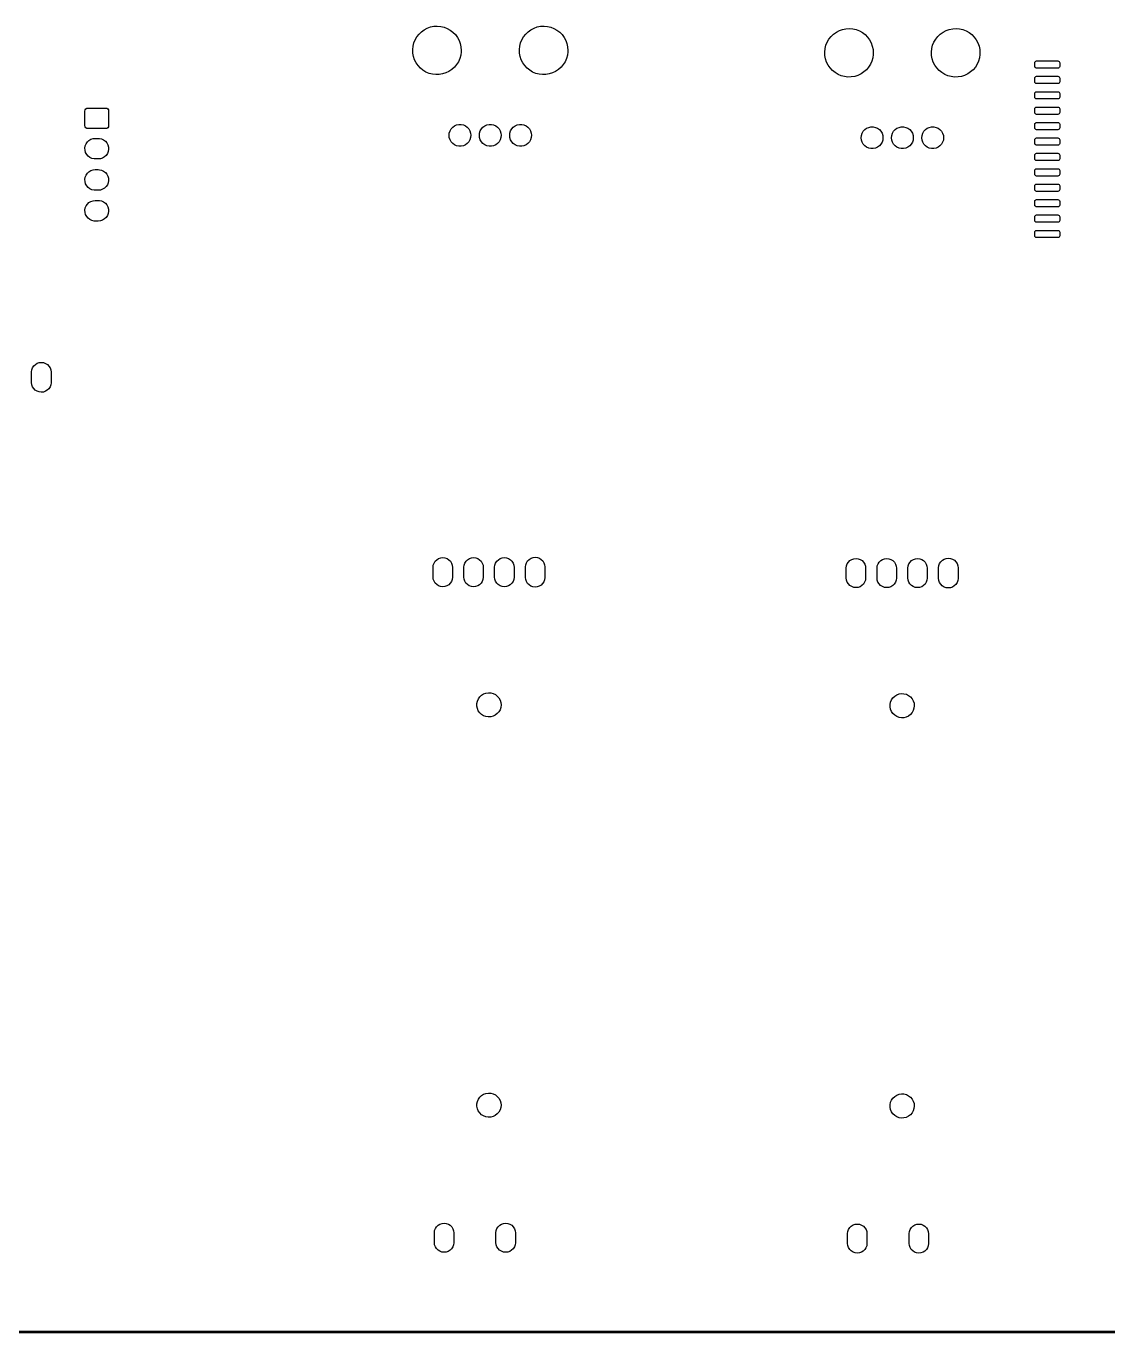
# Model space of a CAD drawing. Extents: x 119 to 479, y -311 to -51.
# Drawn here: x 210.7 to 299.9, y -311.1 to -203.3 of the extents above; entities that cross this region are included whole.
import ezdxf

# ---------------------------------------------------------------- set-up
doc = ezdxf.new("R2010")
doc.units = 0
doc.layers.add('BLACK', color=7, linetype='CONTINUOUS')

msp = doc.modelspace()

# ---------------------------------------------------------------- linework, layer by layer
at = {"layer": 'BLACK', "linetype": 'CONTINUOUS'}
for p, q in [((243.565, -203.645), (243.816, -203.514)), ((243.816, -203.514), (244.082, -203.421)), ((244.082, -203.421), (244.359, -203.366)), ((244.359, -203.366), (244.641, -203.35)), ((244.641, -203.35), (244.923, -203.375)), ((244.923, -203.375), (245.198, -203.438)), ((245.198, -203.438), (245.462, -203.54)), ((245.462, -203.54), (245.708, -203.678)), ((252.365, -203.645), (252.616, -203.514)), ((252.616, -203.514), (252.882, -203.421)), ((252.882, -203.421), (253.159, -203.366)), ((253.159, -203.366), (253.441, -203.35)), ((253.441, -203.35), (253.723, -203.375)), ((253.723, -203.375), (253.998, -203.438)), ((253.998, -203.438), (254.262, -203.54)), ((254.262, -203.54), (254.508, -203.678)), ((278.072, -203.621), (278.349, -203.566)), ((278.349, -203.566), (278.631, -203.55)), ((278.631, -203.55), (278.913, -203.575)), ((278.913, -203.575), (279.188, -203.638)), ((286.872, -203.621), (287.149, -203.566)), ((287.149, -203.566), (287.431, -203.55)), ((287.431, -203.55), (287.713, -203.575)), ((287.713, -203.575), (287.988, -203.638)), ((242.708, -204.732), (242.814, -204.47)), ((242.814, -204.47), (242.956, -204.226)), ((242.956, -204.226), (243.131, -204.004)), ((243.131, -204.004), (243.335, -203.809)), ((243.335, -203.809), (243.565, -203.645)), ((245.708, -203.678), (245.933, -203.85)), ((245.933, -203.85), (246.131, -204.051)), ((246.131, -204.051), (246.299, -204.278)), ((246.299, -204.278), (246.433, -204.527)), ((246.433, -204.527), (246.531, -204.792)), ((251.508, -204.732), (251.614, -204.47)), ((251.614, -204.47), (251.756, -204.226)), ((251.756, -204.226), (251.931, -204.004)), ((251.931, -204.004), (252.135, -203.809)), ((252.135, -203.809), (252.365, -203.645)), ((254.508, -203.678), (254.733, -203.85)), ((254.733, -203.85), (254.931, -204.051)), ((254.931, -204.051), (255.099, -204.278)), ((255.099, -204.278), (255.233, -204.527)), ((255.233, -204.527), (255.331, -204.792)), ((276.698, -204.932), (276.804, -204.67)), ((276.804, -204.67), (276.946, -204.426)), ((276.946, -204.426), (277.121, -204.204)), ((277.121, -204.204), (277.325, -204.009)), ((277.325, -204.009), (277.555, -203.845)), ((277.555, -203.845), (277.806, -203.714)), ((277.806, -203.714), (278.072, -203.621)), ((279.188, -203.638), (279.452, -203.74)), ((279.452, -203.74), (279.698, -203.878)), ((279.698, -203.878), (279.923, -204.05)), ((279.923, -204.05), (280.121, -204.251)), ((280.121, -204.251), (280.289, -204.478)), ((280.289, -204.478), (280.423, -204.727)), ((285.498, -204.932), (285.604, -204.67)), ((285.604, -204.67), (285.746, -204.426)), ((285.746, -204.426), (285.921, -204.204)), ((285.921, -204.204), (286.125, -204.009)), ((286.125, -204.009), (286.355, -203.845)), ((286.355, -203.845), (286.606, -203.714)), ((286.606, -203.714), (286.872, -203.621)), ((287.988, -203.638), (288.252, -203.74)), ((288.252, -203.74), (288.498, -203.878)), ((288.498, -203.878), (288.723, -204.05)), ((288.723, -204.05), (288.921, -204.251)), ((288.921, -204.251), (289.089, -204.478)), ((289.089, -204.478), (289.223, -204.727)), ((242.611, -205.287), (242.64, -205.006)), ((242.622, -205.569), (242.611, -205.287)), ((242.673, -205.847), (242.622, -205.569)), ((242.64, -205.006), (242.708, -204.732)), ((246.531, -204.792), (246.59, -205.068)), ((246.606, -205.476), (246.568, -205.756)), ((246.59, -205.068), (246.61, -205.35)), ((246.61, -205.35), (246.606, -205.476)), ((251.411, -205.287), (251.44, -205.006)), ((251.422, -205.569), (251.411, -205.287)), ((251.473, -205.847), (251.422, -205.569)), ((251.44, -205.006), (251.508, -204.732)), ((255.331, -204.792), (255.39, -205.068)), ((255.406, -205.476), (255.368, -205.756)), ((255.39, -205.068), (255.41, -205.35)), ((255.41, -205.35), (255.406, -205.476)), ((276.601, -205.487), (276.63, -205.206)), ((276.612, -205.769), (276.601, -205.487)), ((276.63, -205.206), (276.698, -204.932)), ((280.423, -204.727), (280.521, -204.992)), ((280.521, -204.992), (280.58, -205.268)), ((280.596, -205.676), (280.558, -205.956)), ((280.58, -205.268), (280.6, -205.55)), ((280.6, -205.55), (280.596, -205.676)), ((285.401, -205.487), (285.43, -205.206)), ((285.412, -205.769), (285.401, -205.487)), ((285.43, -205.206), (285.498, -204.932)), ((289.223, -204.727), (289.321, -204.992)), ((289.321, -204.992), (289.38, -205.268)), ((289.396, -205.676), (289.358, -205.956)), ((289.38, -205.268), (289.4, -205.55)), ((289.4, -205.55), (289.396, -205.676)), ((242.762, -206.115), (242.673, -205.847)), ((242.889, -206.368), (242.762, -206.115)), ((243.049, -206.6), (242.889, -206.368)), ((243.241, -206.808), (243.049, -206.6)), ((243.46, -206.986), (243.241, -206.808)), ((246.046, -206.742), (245.836, -206.93)), ((246.228, -206.526), (246.046, -206.742)), ((246.378, -206.286), (246.228, -206.526)), ((246.492, -206.027), (246.378, -206.286)), ((246.568, -205.756), (246.492, -206.027)), ((251.562, -206.115), (251.473, -205.847)), ((251.689, -206.368), (251.562, -206.115)), ((251.849, -206.6), (251.689, -206.368)), ((252.041, -206.808), (251.849, -206.6)), ((252.26, -206.986), (252.041, -206.808)), ((254.846, -206.742), (254.636, -206.93)), ((255.028, -206.526), (254.846, -206.742)), ((255.178, -206.286), (255.028, -206.526)), ((255.292, -206.027), (255.178, -206.286)), ((255.368, -205.756), (255.292, -206.027)), ((276.663, -206.047), (276.612, -205.769)), ((276.752, -206.315), (276.663, -206.047)), ((276.879, -206.568), (276.752, -206.315)), ((277.039, -206.8), (276.879, -206.568)), ((277.231, -207.008), (277.039, -206.8)), ((280.218, -206.726), (280.036, -206.942)), ((280.368, -206.486), (280.218, -206.726)), ((280.482, -206.227), (280.368, -206.486)), ((280.558, -205.956), (280.482, -206.227)), ((285.463, -206.047), (285.412, -205.769)), ((285.552, -206.315), (285.463, -206.047)), ((285.679, -206.568), (285.552, -206.315)), ((285.839, -206.8), (285.679, -206.568)), ((286.031, -207.008), (285.839, -206.8)), ((289.018, -206.726), (288.836, -206.942)), ((289.168, -206.486), (289.018, -206.726)), ((289.282, -206.227), (289.168, -206.486)), ((289.358, -205.956), (289.282, -206.227)), ((293.925, -206.365), (293.936, -206.308)), ((293.925, -206.665), (293.925, -206.365)), ((293.936, -206.722), (293.925, -206.665)), ((293.936, -206.308), (293.969, -206.259)), ((293.969, -206.771), (293.936, -206.722)), ((293.969, -206.259), (294.018, -206.226)), ((294.018, -206.804), (293.969, -206.771)), ((294.018, -206.226), (294.075, -206.215)), ((294.075, -206.815), (294.018, -206.804)), ((294.075, -206.215), (295.825, -206.215)), ((295.825, -206.815), (294.075, -206.815)), ((295.825, -206.215), (295.882, -206.226)), ((295.882, -206.804), (295.825, -206.815)), ((295.882, -206.226), (295.931, -206.259)), ((295.931, -206.771), (295.882, -206.804)), ((295.931, -206.259), (295.964, -206.308)), ((295.964, -206.722), (295.931, -206.771)), ((295.964, -206.308), (295.975, -206.365)), ((295.975, -206.665), (295.964, -206.722)), ((295.975, -206.365), (295.975, -206.665)), ((243.702, -207.132), (243.46, -206.986)), ((243.962, -207.242), (243.702, -207.132)), ((244.235, -207.315), (243.962, -207.242)), ((244.516, -207.348), (244.235, -207.315)), ((244.798, -207.341), (244.516, -207.348)), ((245.077, -207.295), (244.798, -207.341)), ((245.346, -207.21), (245.077, -207.295)), ((245.601, -207.087), (245.346, -207.21)), ((245.836, -206.93), (245.601, -207.087)), ((252.502, -207.132), (252.26, -206.986)), ((252.762, -207.242), (252.502, -207.132)), ((253.035, -207.315), (252.762, -207.242)), ((253.316, -207.348), (253.035, -207.315)), ((253.598, -207.341), (253.316, -207.348)), ((253.877, -207.295), (253.598, -207.341)), ((254.146, -207.21), (253.877, -207.295)), ((254.401, -207.087), (254.146, -207.21)), ((254.636, -206.93), (254.401, -207.087)), ((277.45, -207.186), (277.231, -207.008)), ((277.692, -207.332), (277.45, -207.186)), ((277.952, -207.442), (277.692, -207.332)), ((278.225, -207.515), (277.952, -207.442)), ((278.506, -207.548), (278.225, -207.515)), ((278.788, -207.541), (278.506, -207.548)), ((279.067, -207.495), (278.788, -207.541)), ((279.336, -207.41), (279.067, -207.495)), ((279.591, -207.287), (279.336, -207.41)), ((279.826, -207.13), (279.591, -207.287)), ((280.036, -206.942), (279.826, -207.13)), ((286.25, -207.186), (286.031, -207.008)), ((286.492, -207.332), (286.25, -207.186)), ((286.752, -207.442), (286.492, -207.332)), ((287.025, -207.515), (286.752, -207.442)), ((287.306, -207.548), (287.025, -207.515)), ((287.588, -207.541), (287.306, -207.548)), ((287.867, -207.495), (287.588, -207.541)), ((288.136, -207.41), (287.867, -207.495)), ((288.391, -207.287), (288.136, -207.41)), ((288.626, -207.13), (288.391, -207.287)), ((288.836, -206.942), (288.626, -207.13)), ((293.925, -207.635), (293.936, -207.578)), ((293.925, -207.935), (293.925, -207.635)), ((293.936, -207.578), (293.969, -207.529)), ((293.969, -207.529), (294.018, -207.496)), ((294.018, -207.496), (294.075, -207.485)), ((294.075, -207.485), (295.825, -207.485)), ((295.825, -207.485), (295.882, -207.496)), ((295.882, -207.496), (295.931, -207.529)), ((295.931, -207.529), (295.964, -207.578)), ((295.964, -207.578), (295.975, -207.635)), ((295.975, -207.635), (295.975, -207.935)), ((293.936, -207.992), (293.925, -207.935)), ((293.925, -208.905), (293.936, -208.848)), ((293.925, -209.205), (293.925, -208.905)), ((293.969, -208.041), (293.936, -207.992)), ((293.936, -208.848), (293.969, -208.799)), ((294.018, -208.074), (293.969, -208.041)), ((293.969, -208.799), (294.018, -208.766)), ((294.075, -208.085), (294.018, -208.074)), ((294.018, -208.766), (294.075, -208.755)), ((295.825, -208.085), (294.075, -208.085)), ((294.075, -208.755), (295.825, -208.755)), ((295.882, -208.074), (295.825, -208.085)), ((295.825, -208.755), (295.882, -208.766)), ((295.931, -208.041), (295.882, -208.074)), ((295.882, -208.766), (295.931, -208.799)), ((295.964, -207.992), (295.931, -208.041)), ((295.931, -208.799), (295.964, -208.848)), ((295.975, -207.935), (295.964, -207.992)), ((295.964, -208.848), (295.975, -208.905)), ((295.975, -208.905), (295.975, -209.205)), ((293.936, -209.262), (293.925, -209.205)), ((293.969, -209.311), (293.936, -209.262)), ((294.018, -209.344), (293.969, -209.311)), ((293.969, -210.069), (294.018, -210.036)), ((294.075, -209.355), (294.018, -209.344)), ((294.018, -210.036), (294.075, -210.025)), ((295.825, -209.355), (294.075, -209.355)), ((294.075, -210.025), (295.825, -210.025)), ((295.882, -209.344), (295.825, -209.355)), ((295.825, -210.025), (295.882, -210.036)), ((295.931, -209.311), (295.882, -209.344)), ((295.882, -210.036), (295.931, -210.069)), ((295.964, -209.262), (295.931, -209.311)), ((295.975, -209.205), (295.964, -209.262)), ((215.575, -210.35), (215.594, -210.254)), ((215.575, -211.55), (215.575, -210.35)), ((215.594, -210.254), (215.648, -210.173)), ((215.648, -210.173), (215.729, -210.119)), ((215.729, -210.119), (215.825, -210.1)), ((215.825, -210.1), (217.275, -210.1)), ((217.275, -210.1), (217.371, -210.119)), ((217.371, -210.119), (217.452, -210.173)), ((217.452, -210.173), (217.506, -210.254)), ((217.506, -210.254), (217.525, -210.35)), ((217.525, -210.35), (217.525, -211.55)), ((293.925, -210.175), (293.936, -210.118)), ((293.925, -210.475), (293.925, -210.175)), ((293.936, -210.532), (293.925, -210.475)), ((293.936, -210.118), (293.969, -210.069)), ((293.969, -210.581), (293.936, -210.532)), ((294.018, -210.614), (293.969, -210.581)), ((294.075, -210.625), (294.018, -210.614)), ((295.825, -210.625), (294.075, -210.625)), ((295.882, -210.614), (295.825, -210.625)), ((295.931, -210.581), (295.882, -210.614)), ((295.931, -210.069), (295.964, -210.118)), ((295.964, -210.532), (295.931, -210.581)), ((295.964, -210.118), (295.975, -210.175)), ((295.975, -210.475), (295.964, -210.532)), ((295.975, -210.175), (295.975, -210.475)), ((215.594, -211.646), (215.575, -211.55)), ((215.648, -211.727), (215.594, -211.646)), ((215.729, -211.781), (215.648, -211.727)), ((215.825, -211.8), (215.729, -211.781)), ((217.275, -211.8), (215.825, -211.8)), ((217.371, -211.781), (217.275, -211.8)), ((217.452, -211.727), (217.371, -211.781)), ((217.506, -211.646), (217.452, -211.727)), ((217.525, -211.55), (217.506, -211.646)), ((245.61, -212.35), (245.63, -212.163)), ((245.63, -212.163), (245.688, -211.984)), ((245.688, -211.984), (245.782, -211.821)), ((245.782, -211.821), (245.908, -211.681)), ((245.908, -211.681), (246.06, -211.571)), ((246.06, -211.571), (246.232, -211.494)), ((246.232, -211.494), (246.416, -211.455)), ((246.416, -211.455), (246.604, -211.455)), ((246.604, -211.455), (246.788, -211.494)), ((246.788, -211.494), (246.96, -211.571)), ((246.96, -211.571), (247.112, -211.681)), ((247.112, -211.681), (247.238, -211.821)), ((247.238, -211.821), (247.332, -211.984)), ((247.332, -211.984), (247.39, -212.163)), ((247.39, -212.163), (247.41, -212.35)), ((248.11, -212.35), (248.13, -212.163)), ((248.13, -212.163), (248.188, -211.984)), ((248.188, -211.984), (248.282, -211.821)), ((248.282, -211.821), (248.408, -211.681)), ((248.408, -211.681), (248.56, -211.571)), ((248.56, -211.571), (248.732, -211.494)), ((248.732, -211.494), (248.916, -211.455)), ((248.916, -211.455), (249.104, -211.455)), ((249.104, -211.455), (249.288, -211.494)), ((249.288, -211.494), (249.46, -211.571)), ((249.46, -211.571), (249.612, -211.681)), ((249.612, -211.681), (249.738, -211.821)), ((249.738, -211.821), (249.832, -211.984)), ((249.832, -211.984), (249.89, -212.163)), ((249.89, -212.163), (249.91, -212.35)), ((250.61, -212.35), (250.63, -212.163)), ((250.63, -212.163), (250.688, -211.984)), ((250.688, -211.984), (250.782, -211.821)), ((250.782, -211.821), (250.908, -211.681)), ((250.908, -211.681), (251.06, -211.571)), ((251.06, -211.571), (251.232, -211.494)), ((251.232, -211.494), (251.416, -211.455)), ((251.416, -211.455), (251.604, -211.455)), ((251.604, -211.455), (251.788, -211.494)), ((251.788, -211.494), (251.96, -211.571)), ((251.96, -211.571), (252.112, -211.681)), ((252.112, -211.681), (252.238, -211.821)), ((252.238, -211.821), (252.332, -211.984)), ((252.332, -211.984), (252.39, -212.163)), ((252.39, -212.163), (252.41, -212.35)), ((279.62, -212.363), (279.678, -212.184)), ((279.678, -212.184), (279.772, -212.021)), ((279.772, -212.021), (279.898, -211.881)), ((279.898, -211.881), (280.05, -211.771)), ((280.05, -211.771), (280.222, -211.694)), ((280.222, -211.694), (280.406, -211.655)), ((280.406, -211.655), (280.594, -211.655)), ((280.594, -211.655), (280.778, -211.694)), ((280.778, -211.694), (280.95, -211.771)), ((280.95, -211.771), (281.102, -211.881)), ((281.102, -211.881), (281.228, -212.021)), ((281.228, -212.021), (281.322, -212.184)), ((281.322, -212.184), (281.38, -212.363)), ((282.12, -212.363), (282.178, -212.184)), ((282.178, -212.184), (282.272, -212.021)), ((282.272, -212.021), (282.398, -211.881)), ((282.398, -211.881), (282.55, -211.771)), ((282.55, -211.771), (282.722, -211.694)), ((282.722, -211.694), (282.906, -211.655)), ((282.906, -211.655), (283.094, -211.655)), ((283.094, -211.655), (283.278, -211.694)), ((283.278, -211.694), (283.45, -211.771)), ((283.45, -211.771), (283.602, -211.881)), ((283.602, -211.881), (283.728, -212.021)), ((283.728, -212.021), (283.822, -212.184)), ((283.822, -212.184), (283.88, -212.363)), ((284.62, -212.363), (284.678, -212.184)), ((284.678, -212.184), (284.772, -212.021)), ((284.772, -212.021), (284.898, -211.881)), ((284.898, -211.881), (285.05, -211.771)), ((285.05, -211.771), (285.222, -211.694)), ((285.222, -211.694), (285.406, -211.655)), ((285.406, -211.655), (285.594, -211.655)), ((285.594, -211.655), (285.778, -211.694)), ((285.778, -211.694), (285.95, -211.771)), ((285.95, -211.771), (286.102, -211.881)), ((286.102, -211.881), (286.228, -212.021)), ((286.228, -212.021), (286.322, -212.184)), ((286.322, -212.184), (286.38, -212.363)), ((293.925, -211.445), (293.936, -211.388)), ((293.925, -211.745), (293.925, -211.445)), ((293.936, -211.802), (293.925, -211.745)), ((293.936, -211.388), (293.969, -211.339)), ((293.969, -211.851), (293.936, -211.802)), ((293.969, -211.339), (294.018, -211.306)), ((294.018, -211.884), (293.969, -211.851)), ((294.018, -211.306), (294.075, -211.295)), ((294.075, -211.895), (294.018, -211.884)), ((294.075, -211.295), (295.825, -211.295)), ((295.825, -211.895), (294.075, -211.895)), ((295.825, -211.295), (295.882, -211.306)), ((295.882, -211.884), (295.825, -211.895)), ((295.882, -211.306), (295.931, -211.339)), ((295.931, -211.851), (295.882, -211.884)), ((295.931, -211.339), (295.964, -211.388)), ((295.964, -211.802), (295.931, -211.851)), ((295.964, -211.388), (295.975, -211.445)), ((295.975, -211.745), (295.964, -211.802)), ((295.975, -211.445), (295.975, -211.745)), ((215.576, -213.403), (215.606, -213.221)), ((215.606, -213.221), (215.674, -213.051)), ((215.674, -213.051), (215.778, -212.899)), ((215.778, -212.899), (215.911, -212.773)), ((215.911, -212.773), (216.068, -212.678)), ((216.068, -212.678), (216.242, -212.62)), ((216.242, -212.62), (216.425, -212.6)), ((216.425, -212.6), (216.675, -212.6)), ((216.675, -212.6), (216.77, -212.605)), ((216.77, -212.605), (216.949, -212.645)), ((216.949, -212.645), (217.115, -212.723)), ((217.115, -212.723), (217.261, -212.834)), ((217.261, -212.834), (217.38, -212.975)), ((217.38, -212.975), (217.465, -213.137)), ((217.465, -213.137), (217.514, -213.314)), ((245.63, -212.537), (245.61, -212.35)), ((245.688, -212.716), (245.63, -212.537)), ((245.782, -212.879), (245.688, -212.716)), ((245.908, -213.019), (245.782, -212.879)), ((246.06, -213.129), (245.908, -213.019)), ((246.232, -213.206), (246.06, -213.129)), ((246.416, -213.245), (246.232, -213.206)), ((246.604, -213.245), (246.416, -213.245)), ((246.788, -213.206), (246.604, -213.245)), ((246.96, -213.129), (246.788, -213.206)), ((247.112, -213.019), (246.96, -213.129)), ((247.238, -212.879), (247.112, -213.019)), ((247.332, -212.716), (247.238, -212.879)), ((247.39, -212.537), (247.332, -212.716)), ((247.41, -212.35), (247.39, -212.537)), ((248.13, -212.537), (248.11, -212.35)), ((248.188, -212.716), (248.13, -212.537)), ((248.282, -212.879), (248.188, -212.716)), ((248.408, -213.019), (248.282, -212.879)), ((248.56, -213.129), (248.408, -213.019)), ((248.732, -213.206), (248.56, -213.129)), ((248.916, -213.245), (248.732, -213.206)), ((249.104, -213.245), (248.916, -213.245)), ((249.288, -213.206), (249.104, -213.245)), ((249.46, -213.129), (249.288, -213.206)), ((249.612, -213.019), (249.46, -213.129)), ((249.738, -212.879), (249.612, -213.019)), ((249.832, -212.716), (249.738, -212.879)), ((249.89, -212.537), (249.832, -212.716)), ((249.91, -212.35), (249.89, -212.537)), ((250.63, -212.537), (250.61, -212.35)), ((250.688, -212.716), (250.63, -212.537)), ((250.782, -212.879), (250.688, -212.716)), ((250.908, -213.019), (250.782, -212.879)), ((251.06, -213.129), (250.908, -213.019)), ((251.232, -213.206), (251.06, -213.129)), ((251.416, -213.245), (251.232, -213.206)), ((251.604, -213.245), (251.416, -213.245)), ((251.788, -213.206), (251.604, -213.245)), ((251.96, -213.129), (251.788, -213.206)), ((252.112, -213.019), (251.96, -213.129)), ((252.238, -212.879), (252.112, -213.019)), ((252.332, -212.716), (252.238, -212.879)), ((252.39, -212.537), (252.332, -212.716)), ((252.41, -212.35), (252.39, -212.537)), ((279.6, -212.55), (279.62, -212.363)), ((279.62, -212.737), (279.6, -212.55)), ((279.678, -212.916), (279.62, -212.737)), ((279.772, -213.079), (279.678, -212.916)), ((279.898, -213.219), (279.772, -213.079)), ((280.05, -213.329), (279.898, -213.219)), ((281.102, -213.219), (280.95, -213.329)), ((281.228, -213.079), (281.102, -213.219)), ((281.322, -212.916), (281.228, -213.079)), ((281.38, -212.737), (281.322, -212.916)), ((281.38, -212.363), (281.4, -212.55)), ((281.4, -212.55), (281.38, -212.737)), ((282.1, -212.55), (282.12, -212.363)), ((282.12, -212.737), (282.1, -212.55)), ((282.178, -212.916), (282.12, -212.737)), ((282.272, -213.079), (282.178, -212.916)), ((282.398, -213.219), (282.272, -213.079)), ((282.55, -213.329), (282.398, -213.219)), ((283.602, -213.219), (283.45, -213.329)), ((283.728, -213.079), (283.602, -213.219)), ((283.822, -212.916), (283.728, -213.079)), ((283.88, -212.737), (283.822, -212.916)), ((283.88, -212.363), (283.9, -212.55)), ((283.9, -212.55), (283.88, -212.737)), ((284.6, -212.55), (284.62, -212.363)), ((284.62, -212.737), (284.6, -212.55)), ((284.678, -212.916), (284.62, -212.737)), ((284.772, -213.079), (284.678, -212.916)), ((284.898, -213.219), (284.772, -213.079)), ((285.05, -213.329), (284.898, -213.219)), ((286.102, -213.219), (285.95, -213.329)), ((286.228, -213.079), (286.102, -213.219)), ((286.322, -212.916), (286.228, -213.079)), ((286.38, -212.737), (286.322, -212.916)), ((286.38, -212.363), (286.4, -212.55)), ((286.4, -212.55), (286.38, -212.737)), ((293.925, -212.715), (293.936, -212.658)), ((293.925, -213.015), (293.925, -212.715)), ((293.936, -213.072), (293.925, -213.015)), ((293.936, -212.658), (293.969, -212.609)), ((293.969, -213.121), (293.936, -213.072)), ((293.969, -212.609), (294.018, -212.576)), ((294.018, -213.154), (293.969, -213.121)), ((294.018, -212.576), (294.075, -212.565)), ((294.075, -213.165), (294.018, -213.154)), ((294.075, -212.565), (295.825, -212.565)), ((295.825, -213.165), (294.075, -213.165)), ((295.825, -212.565), (295.882, -212.576)), ((295.882, -213.154), (295.825, -213.165)), ((295.882, -212.576), (295.931, -212.609)), ((295.931, -213.121), (295.882, -213.154)), ((295.931, -212.609), (295.964, -212.658)), ((295.964, -213.072), (295.931, -213.121)), ((295.964, -212.658), (295.975, -212.715)), ((295.975, -213.015), (295.964, -213.072)), ((295.975, -212.715), (295.975, -213.015)), ((215.586, -213.586), (215.576, -213.403)), ((215.635, -213.763), (215.586, -213.586)), ((215.72, -213.925), (215.635, -213.763)), ((215.839, -214.066), (215.72, -213.925)), ((215.985, -214.177), (215.839, -214.066)), ((216.151, -214.255), (215.985, -214.177)), ((216.33, -214.295), (216.151, -214.255)), ((216.425, -214.3), (216.33, -214.295)), ((216.675, -214.3), (216.425, -214.3)), ((216.858, -214.28), (216.675, -214.3)), ((217.032, -214.222), (216.858, -214.28)), ((217.189, -214.127), (217.032, -214.222)), ((217.322, -214.001), (217.189, -214.127)), ((217.426, -213.849), (217.322, -214.001)), ((217.494, -213.679), (217.426, -213.849)), ((217.524, -213.497), (217.494, -213.679)), ((217.514, -213.314), (217.524, -213.497)), ((280.222, -213.406), (280.05, -213.329)), ((280.406, -213.445), (280.222, -213.406)), ((280.594, -213.445), (280.406, -213.445)), ((280.778, -213.406), (280.594, -213.445)), ((280.95, -213.329), (280.778, -213.406)), ((282.722, -213.406), (282.55, -213.329)), ((282.906, -213.445), (282.722, -213.406)), ((283.094, -213.445), (282.906, -213.445)), ((283.278, -213.406), (283.094, -213.445)), ((283.45, -213.329), (283.278, -213.406)), ((285.222, -213.406), (285.05, -213.329)), ((285.406, -213.445), (285.222, -213.406)), ((285.594, -213.445), (285.406, -213.445)), ((285.778, -213.406), (285.594, -213.445)), ((285.95, -213.329), (285.778, -213.406)), ((293.925, -213.985), (293.936, -213.928)), ((293.925, -214.285), (293.925, -213.985)), ((293.936, -214.342), (293.925, -214.285)), ((293.936, -213.928), (293.969, -213.879)), ((293.969, -214.391), (293.936, -214.342)), ((293.969, -213.879), (294.018, -213.846)), ((294.018, -213.846), (294.075, -213.835)), ((294.075, -213.835), (295.825, -213.835)), ((295.825, -213.835), (295.882, -213.846)), ((295.882, -213.846), (295.931, -213.879)), ((295.931, -213.879), (295.964, -213.928)), ((295.964, -214.342), (295.931, -214.391)), ((295.964, -213.928), (295.975, -213.985)), ((295.975, -214.285), (295.964, -214.342)), ((295.975, -213.985), (295.975, -214.285)), ((215.778, -215.479), (215.911, -215.353)), ((215.911, -215.353), (216.068, -215.258)), ((216.068, -215.258), (216.242, -215.2)), ((216.242, -215.2), (216.425, -215.18)), ((216.425, -215.18), (216.675, -215.18)), ((216.675, -215.18), (216.77, -215.185)), ((216.77, -215.185), (216.949, -215.225)), ((216.949, -215.225), (217.115, -215.303)), ((217.115, -215.303), (217.261, -215.414)), ((217.261, -215.414), (217.38, -215.555)), ((293.925, -215.255), (293.936, -215.198)), ((293.925, -215.555), (293.925, -215.255)), ((293.936, -215.198), (293.969, -215.149)), ((294.018, -214.424), (293.969, -214.391)), ((293.969, -215.149), (294.018, -215.116)), ((294.075, -214.435), (294.018, -214.424)), ((294.018, -215.116), (294.075, -215.105)), ((295.825, -214.435), (294.075, -214.435)), ((294.075, -215.105), (295.825, -215.105)), ((295.882, -214.424), (295.825, -214.435)), ((295.825, -215.105), (295.882, -215.116)), ((295.931, -214.391), (295.882, -214.424)), ((295.882, -215.116), (295.931, -215.149)), ((295.931, -215.149), (295.964, -215.198)), ((295.964, -215.198), (295.975, -215.255)), ((295.975, -215.255), (295.975, -215.555)), ((215.576, -215.983), (215.606, -215.801)), ((215.586, -216.166), (215.576, -215.983)), ((215.635, -216.343), (215.586, -216.166)), ((215.606, -215.801), (215.674, -215.631)), ((215.72, -216.505), (215.635, -216.343)), ((215.674, -215.631), (215.778, -215.479)), ((215.839, -216.646), (215.72, -216.505)), ((217.426, -216.429), (217.322, -216.581)), ((217.38, -215.555), (217.465, -215.717)), ((217.494, -216.259), (217.426, -216.429)), ((217.465, -215.717), (217.514, -215.894)), ((217.524, -216.077), (217.494, -216.259)), ((217.514, -215.894), (217.524, -216.077)), ((293.936, -215.612), (293.925, -215.555)), ((293.925, -216.525), (293.936, -216.468)), ((293.925, -216.825), (293.925, -216.525)), ((293.969, -215.661), (293.936, -215.612)), ((293.936, -216.468), (293.969, -216.419)), ((294.018, -215.694), (293.969, -215.661)), ((293.969, -216.419), (294.018, -216.386)), ((294.075, -215.705), (294.018, -215.694)), ((294.018, -216.386), (294.075, -216.375)), ((295.825, -215.705), (294.075, -215.705)), ((294.075, -216.375), (295.825, -216.375)), ((295.882, -215.694), (295.825, -215.705)), ((295.825, -216.375), (295.882, -216.386)), ((295.931, -215.661), (295.882, -215.694)), ((295.882, -216.386), (295.931, -216.419)), ((295.964, -215.612), (295.931, -215.661)), ((295.931, -216.419), (295.964, -216.468)), ((295.975, -215.555), (295.964, -215.612)), ((295.964, -216.468), (295.975, -216.525)), ((295.975, -216.525), (295.975, -216.825)), ((215.985, -216.757), (215.839, -216.646)), ((216.151, -216.835), (215.985, -216.757)), ((216.33, -216.875), (216.151, -216.835)), ((216.425, -216.88), (216.33, -216.875)), ((216.675, -216.88), (216.425, -216.88)), ((216.858, -216.86), (216.675, -216.88)), ((217.032, -216.802), (216.858, -216.86)), ((217.189, -216.707), (217.032, -216.802)), ((217.322, -216.581), (217.189, -216.707)), ((293.936, -216.882), (293.925, -216.825)), ((293.969, -216.931), (293.936, -216.882)), ((294.018, -216.964), (293.969, -216.931)), ((294.075, -216.975), (294.018, -216.964)), ((295.825, -216.975), (294.075, -216.975)), ((295.882, -216.964), (295.825, -216.975)), ((295.931, -216.931), (295.882, -216.964)), ((295.964, -216.882), (295.931, -216.931)), ((295.975, -216.825), (295.964, -216.882)), ((215.576, -218.523), (215.606, -218.341)), ((215.586, -218.706), (215.576, -218.523)), ((215.606, -218.341), (215.674, -218.171)), ((215.674, -218.171), (215.778, -218.019)), ((215.778, -218.019), (215.911, -217.893)), ((215.911, -217.893), (216.068, -217.798)), ((216.068, -217.798), (216.242, -217.74)), ((216.242, -217.74), (216.425, -217.72)), ((216.425, -217.72), (216.675, -217.72)), ((216.675, -217.72), (216.77, -217.725)), ((216.77, -217.725), (216.949, -217.765)), ((216.949, -217.765), (217.115, -217.843)), ((217.115, -217.843), (217.261, -217.954)), ((217.261, -217.954), (217.38, -218.095)), ((217.38, -218.095), (217.465, -218.257)), ((217.465, -218.257), (217.514, -218.434)), ((217.524, -218.617), (217.494, -218.799)), ((217.514, -218.434), (217.524, -218.617)), ((293.925, -217.795), (293.936, -217.738)), ((293.925, -218.095), (293.925, -217.795)), ((293.936, -218.152), (293.925, -218.095)), ((293.936, -217.738), (293.969, -217.689)), ((293.969, -218.201), (293.936, -218.152)), ((293.969, -217.689), (294.018, -217.656)), ((294.018, -218.234), (293.969, -218.201)), ((294.018, -217.656), (294.075, -217.645)), ((294.075, -218.245), (294.018, -218.234)), ((294.075, -217.645), (295.825, -217.645)), ((295.825, -218.245), (294.075, -218.245)), ((295.825, -217.645), (295.882, -217.656)), ((295.882, -218.234), (295.825, -218.245)), ((295.882, -217.656), (295.931, -217.689)), ((295.931, -218.201), (295.882, -218.234)), ((295.931, -217.689), (295.964, -217.738)), ((295.964, -218.152), (295.931, -218.201)), ((295.964, -217.738), (295.975, -217.795)), ((295.975, -218.095), (295.964, -218.152)), ((295.975, -217.795), (295.975, -218.095)), ((215.635, -218.883), (215.586, -218.706)), ((215.72, -219.045), (215.635, -218.883)), ((215.839, -219.186), (215.72, -219.045)), ((215.985, -219.297), (215.839, -219.186)), ((216.151, -219.375), (215.985, -219.297)), ((216.33, -219.415), (216.151, -219.375)), ((216.425, -219.42), (216.33, -219.415)), ((216.675, -219.42), (216.425, -219.42)), ((216.858, -219.4), (216.675, -219.42)), ((217.032, -219.342), (216.858, -219.4)), ((217.189, -219.247), (217.032, -219.342)), ((217.322, -219.121), (217.189, -219.247)), ((217.426, -218.969), (217.322, -219.121)), ((217.494, -218.799), (217.426, -218.969)), ((293.925, -219.065), (293.936, -219.008)), ((293.925, -219.365), (293.925, -219.065)), ((293.936, -219.422), (293.925, -219.365)), ((293.936, -219.008), (293.969, -218.959)), ((293.969, -219.471), (293.936, -219.422)), ((293.969, -218.959), (294.018, -218.926)), ((294.018, -219.504), (293.969, -219.471)), ((294.018, -218.926), (294.075, -218.915)), ((294.075, -219.515), (294.018, -219.504)), ((294.075, -218.915), (295.825, -218.915)), ((295.825, -219.515), (294.075, -219.515)), ((295.825, -218.915), (295.882, -218.926)), ((295.882, -219.504), (295.825, -219.515)), ((295.882, -218.926), (295.931, -218.959)), ((295.931, -219.471), (295.882, -219.504)), ((295.931, -218.959), (295.964, -219.008)), ((295.964, -219.422), (295.931, -219.471)), ((295.964, -219.008), (295.975, -219.065)), ((295.975, -219.365), (295.964, -219.422)), ((295.975, -219.065), (295.975, -219.365)), ((293.925, -220.335), (293.936, -220.278)), ((293.925, -220.635), (293.925, -220.335)), ((293.936, -220.692), (293.925, -220.635)), ((293.936, -220.278), (293.969, -220.229)), ((293.969, -220.741), (293.936, -220.692)), ((293.969, -220.229), (294.018, -220.196)), ((294.018, -220.774), (293.969, -220.741)), ((294.018, -220.196), (294.075, -220.185)), ((294.075, -220.785), (294.018, -220.774)), ((294.075, -220.185), (295.825, -220.185)), ((295.825, -220.785), (294.075, -220.785)), ((295.825, -220.185), (295.882, -220.196)), ((295.882, -220.774), (295.825, -220.785)), ((295.882, -220.196), (295.931, -220.229)), ((295.931, -220.741), (295.882, -220.774)), ((295.931, -220.229), (295.964, -220.278)), ((295.964, -220.692), (295.931, -220.741)), ((295.964, -220.278), (295.975, -220.335)), ((295.975, -220.635), (295.964, -220.692)), ((295.975, -220.335), (295.975, -220.635)), ((211.202, -231.681), (211.263, -231.513)), ((211.263, -231.513), (211.36, -231.363)), ((211.36, -231.363), (211.487, -231.239)), ((211.487, -231.239), (211.639, -231.145)), ((211.639, -231.145), (211.808, -231.088)), ((211.808, -231.088), (211.986, -231.069)), ((211.986, -231.069), (212.163, -231.09)), ((212.163, -231.09), (212.331, -231.15)), ((212.331, -231.15), (212.481, -231.246)), ((212.481, -231.246), (212.607, -231.372)), ((212.607, -231.372), (212.701, -231.523)), ((212.701, -231.523), (212.76, -231.692)), ((211.18, -231.858), (211.202, -231.681)), ((211.18, -231.869), (211.18, -231.858)), ((211.18, -232.731), (211.18, -231.869)), ((212.76, -231.692), (212.78, -231.869)), ((212.78, -231.869), (212.78, -232.731)), ((211.2, -232.908), (211.18, -232.731)), ((211.259, -233.077), (211.2, -232.908)), ((211.353, -233.228), (211.259, -233.077)), ((211.479, -233.354), (211.353, -233.228)), ((211.629, -233.45), (211.479, -233.354)), ((211.797, -233.51), (211.629, -233.45)), ((211.974, -233.531), (211.797, -233.51)), ((212.152, -233.512), (211.974, -233.531)), ((212.321, -233.455), (212.152, -233.512)), ((212.473, -233.361), (212.321, -233.455)), ((212.6, -233.237), (212.473, -233.361)), ((212.697, -233.087), (212.6, -233.237)), ((212.758, -232.919), (212.697, -233.087)), ((212.78, -232.742), (212.758, -232.919)), ((212.78, -232.731), (212.78, -232.742)), ((244.312, -247.78), (244.373, -247.612)), ((244.373, -247.612), (244.47, -247.462)), ((244.47, -247.462), (244.597, -247.338)), ((244.597, -247.338), (244.749, -247.244)), ((244.749, -247.244), (244.918, -247.187)), ((244.918, -247.187), (245.096, -247.168)), ((245.096, -247.168), (245.273, -247.189)), ((245.273, -247.189), (245.441, -247.249)), ((245.441, -247.249), (245.591, -247.345)), ((245.591, -247.345), (245.717, -247.471)), ((245.717, -247.471), (245.811, -247.622)), ((245.811, -247.622), (245.87, -247.791)), ((246.852, -247.78), (246.913, -247.612)), ((246.913, -247.612), (247.01, -247.462)), ((247.01, -247.462), (247.137, -247.338)), ((247.137, -247.338), (247.289, -247.244)), ((247.289, -247.244), (247.458, -247.187)), ((247.458, -247.187), (247.636, -247.168)), ((247.636, -247.168), (247.813, -247.189)), ((247.813, -247.189), (247.981, -247.249)), ((247.981, -247.249), (248.131, -247.345)), ((248.131, -247.345), (248.257, -247.471)), ((248.257, -247.471), (248.351, -247.622)), ((248.351, -247.622), (248.41, -247.791)), ((249.392, -247.78), (249.453, -247.612)), ((249.453, -247.612), (249.55, -247.462)), ((249.55, -247.462), (249.677, -247.338)), ((249.677, -247.338), (249.829, -247.244)), ((249.829, -247.244), (249.998, -247.187)), ((249.998, -247.187), (250.176, -247.168)), ((250.176, -247.168), (250.353, -247.189)), ((250.353, -247.189), (250.521, -247.249)), ((250.521, -247.249), (250.671, -247.345)), ((250.671, -247.345), (250.797, -247.471)), ((250.797, -247.471), (250.891, -247.622)), ((250.891, -247.622), (250.95, -247.791)), ((251.91, -247.926), (251.932, -247.749)), ((251.932, -247.749), (251.993, -247.581)), ((251.993, -247.581), (252.09, -247.431)), ((252.09, -247.431), (252.217, -247.307)), ((252.217, -247.307), (252.369, -247.213)), ((252.369, -247.213), (252.538, -247.156)), ((252.538, -247.156), (252.716, -247.137)), ((252.716, -247.137), (252.893, -247.158)), ((252.893, -247.158), (253.061, -247.218)), ((253.061, -247.218), (253.211, -247.314)), ((253.211, -247.314), (253.337, -247.44)), ((253.337, -247.44), (253.431, -247.591)), ((253.431, -247.591), (253.49, -247.76)), ((253.49, -247.76), (253.51, -247.937)), ((278.392, -247.85), (278.453, -247.682)), ((278.453, -247.682), (278.55, -247.532)), ((278.55, -247.532), (278.677, -247.408)), ((278.677, -247.408), (278.829, -247.314)), ((278.829, -247.314), (278.998, -247.257)), ((278.998, -247.257), (279.176, -247.238)), ((279.176, -247.238), (279.353, -247.259)), ((279.353, -247.259), (279.521, -247.319)), ((279.521, -247.319), (279.671, -247.415)), ((279.671, -247.415), (279.797, -247.541)), ((279.797, -247.541), (279.891, -247.692)), ((279.891, -247.692), (279.95, -247.861)), ((280.932, -247.85), (280.993, -247.682)), ((280.993, -247.682), (281.09, -247.532)), ((281.09, -247.532), (281.217, -247.408)), ((281.217, -247.408), (281.369, -247.314)), ((281.369, -247.314), (281.538, -247.257)), ((281.538, -247.257), (281.716, -247.238)), ((281.716, -247.238), (281.893, -247.259)), ((281.893, -247.259), (282.061, -247.319)), ((282.061, -247.319), (282.211, -247.415)), ((282.211, -247.415), (282.337, -247.541)), ((282.337, -247.541), (282.431, -247.692)), ((282.431, -247.692), (282.49, -247.861)), ((283.472, -247.85), (283.533, -247.682)), ((283.533, -247.682), (283.63, -247.532)), ((283.63, -247.532), (283.757, -247.408)), ((283.757, -247.408), (283.909, -247.314)), ((283.909, -247.314), (284.078, -247.257)), ((284.078, -247.257), (284.256, -247.238)), ((284.256, -247.238), (284.433, -247.259)), ((284.433, -247.259), (284.601, -247.319)), ((284.601, -247.319), (284.751, -247.415)), ((284.751, -247.415), (284.877, -247.541)), ((284.877, -247.541), (284.971, -247.692)), ((284.971, -247.692), (285.03, -247.861)), ((286.012, -247.819), (286.073, -247.651)), ((286.073, -247.651), (286.17, -247.501)), ((286.17, -247.501), (286.297, -247.377)), ((286.297, -247.377), (286.449, -247.283)), ((286.449, -247.283), (286.618, -247.226)), ((286.618, -247.226), (286.796, -247.207)), ((286.796, -247.207), (286.973, -247.228)), ((286.973, -247.228), (287.141, -247.288)), ((287.141, -247.288), (287.291, -247.384)), ((287.291, -247.384), (287.417, -247.51)), ((287.417, -247.51), (287.511, -247.661)), ((287.511, -247.661), (287.57, -247.83)), ((244.29, -247.957), (244.312, -247.78)), ((244.29, -247.968), (244.29, -247.957)), ((244.29, -248.768), (244.29, -247.968)), ((244.31, -248.945), (244.29, -248.768)), ((245.89, -248.779), (245.868, -248.956)), ((245.87, -247.791), (245.89, -247.968)), ((245.89, -247.968), (245.89, -248.768)), ((245.89, -248.768), (245.89, -248.779)), ((246.83, -247.957), (246.852, -247.78)), ((246.83, -247.968), (246.83, -247.957)), ((246.83, -248.768), (246.83, -247.968)), ((246.85, -248.945), (246.83, -248.768)), ((248.43, -248.779), (248.408, -248.956)), ((248.41, -247.791), (248.43, -247.968)), ((248.43, -247.968), (248.43, -248.768)), ((248.43, -248.768), (248.43, -248.779)), ((249.37, -247.957), (249.392, -247.78)), ((249.37, -247.968), (249.37, -247.957)), ((249.37, -248.768), (249.37, -247.968)), ((249.39, -248.945), (249.37, -248.768)), ((250.97, -248.779), (250.948, -248.956)), ((250.95, -247.791), (250.97, -247.968)), ((250.97, -247.968), (250.97, -248.768)), ((250.97, -248.768), (250.97, -248.779)), ((251.91, -247.937), (251.91, -247.926)), ((251.91, -248.799), (251.91, -247.937)), ((251.93, -248.976), (251.91, -248.799)), ((253.51, -248.81), (253.488, -248.987)), ((253.51, -247.937), (253.51, -248.799)), ((253.51, -248.799), (253.51, -248.81)), ((278.37, -248.027), (278.392, -247.85)), ((278.37, -248.038), (278.37, -248.027)), ((278.37, -248.838), (278.37, -248.038)), ((278.39, -249.015), (278.37, -248.838)), ((279.95, -247.861), (279.97, -248.038)), ((279.97, -248.038), (279.97, -248.838)), ((279.97, -248.838), (279.97, -248.849)), ((280.91, -248.027), (280.932, -247.85)), ((280.91, -248.038), (280.91, -248.027)), ((280.91, -248.838), (280.91, -248.038)), ((280.93, -249.015), (280.91, -248.838)), ((282.49, -247.861), (282.51, -248.038)), ((282.51, -248.038), (282.51, -248.838)), ((282.51, -248.838), (282.51, -248.849)), ((283.45, -248.027), (283.472, -247.85)), ((283.45, -248.038), (283.45, -248.027)), ((283.45, -248.838), (283.45, -248.038)), ((283.47, -249.015), (283.45, -248.838)), ((285.03, -247.861), (285.05, -248.038)), ((285.05, -248.038), (285.05, -248.838)), ((285.05, -248.838), (285.05, -248.849)), ((285.99, -247.996), (286.012, -247.819)), ((285.99, -248.007), (285.99, -247.996)), ((285.99, -248.869), (285.99, -248.007)), ((287.57, -247.83), (287.59, -248.007)), ((287.59, -248.007), (287.59, -248.869)), ((244.369, -249.114), (244.31, -248.945)), ((244.463, -249.265), (244.369, -249.114)), ((244.589, -249.391), (244.463, -249.265)), ((244.739, -249.487), (244.589, -249.391)), ((244.907, -249.547), (244.739, -249.487)), ((245.084, -249.568), (244.907, -249.547)), ((245.262, -249.549), (245.084, -249.568)), ((245.431, -249.492), (245.262, -249.549)), ((245.583, -249.398), (245.431, -249.492)), ((245.71, -249.274), (245.583, -249.398)), ((245.807, -249.124), (245.71, -249.274)), ((245.868, -248.956), (245.807, -249.124)), ((246.909, -249.114), (246.85, -248.945)), ((247.003, -249.265), (246.909, -249.114)), ((247.129, -249.391), (247.003, -249.265)), ((247.279, -249.487), (247.129, -249.391)), ((247.447, -249.547), (247.279, -249.487)), ((247.624, -249.568), (247.447, -249.547)), ((247.802, -249.549), (247.624, -249.568)), ((247.971, -249.492), (247.802, -249.549)), ((248.123, -249.398), (247.971, -249.492)), ((248.25, -249.274), (248.123, -249.398)), ((248.347, -249.124), (248.25, -249.274)), ((248.408, -248.956), (248.347, -249.124)), ((249.449, -249.114), (249.39, -248.945)), ((249.543, -249.265), (249.449, -249.114)), ((249.669, -249.391), (249.543, -249.265)), ((249.819, -249.487), (249.669, -249.391)), ((249.987, -249.547), (249.819, -249.487)), ((250.164, -249.568), (249.987, -249.547)), ((250.342, -249.549), (250.164, -249.568)), ((250.511, -249.492), (250.342, -249.549)), ((250.663, -249.398), (250.511, -249.492)), ((250.79, -249.274), (250.663, -249.398)), ((250.887, -249.124), (250.79, -249.274)), ((250.948, -248.956), (250.887, -249.124)), ((251.989, -249.145), (251.93, -248.976)), ((252.083, -249.296), (251.989, -249.145)), ((252.209, -249.422), (252.083, -249.296)), ((252.359, -249.518), (252.209, -249.422)), ((252.527, -249.578), (252.359, -249.518)), ((252.704, -249.599), (252.527, -249.578)), ((252.882, -249.58), (252.704, -249.599)), ((253.051, -249.523), (252.882, -249.58)), ((253.203, -249.429), (253.051, -249.523)), ((253.33, -249.305), (253.203, -249.429)), ((253.427, -249.155), (253.33, -249.305)), ((253.488, -248.987), (253.427, -249.155)), ((278.449, -249.184), (278.39, -249.015)), ((278.543, -249.335), (278.449, -249.184)), ((278.669, -249.461), (278.543, -249.335)), ((278.819, -249.557), (278.669, -249.461)), ((278.987, -249.617), (278.819, -249.557)), ((279.164, -249.638), (278.987, -249.617)), ((279.342, -249.619), (279.164, -249.638)), ((279.511, -249.562), (279.342, -249.619)), ((279.663, -249.468), (279.511, -249.562)), ((279.79, -249.344), (279.663, -249.468)), ((279.887, -249.194), (279.79, -249.344)), ((279.948, -249.026), (279.887, -249.194)), ((279.97, -248.849), (279.948, -249.026)), ((280.989, -249.184), (280.93, -249.015)), ((281.083, -249.335), (280.989, -249.184)), ((281.209, -249.461), (281.083, -249.335)), ((281.359, -249.557), (281.209, -249.461)), ((281.527, -249.617), (281.359, -249.557)), ((281.704, -249.638), (281.527, -249.617)), ((281.882, -249.619), (281.704, -249.638)), ((282.051, -249.562), (281.882, -249.619)), ((282.203, -249.468), (282.051, -249.562)), ((282.33, -249.344), (282.203, -249.468)), ((282.427, -249.194), (282.33, -249.344)), ((282.488, -249.026), (282.427, -249.194)), ((282.51, -248.849), (282.488, -249.026)), ((283.529, -249.184), (283.47, -249.015)), ((283.623, -249.335), (283.529, -249.184)), ((283.749, -249.461), (283.623, -249.335)), ((283.899, -249.557), (283.749, -249.461)), ((284.067, -249.617), (283.899, -249.557)), ((284.244, -249.638), (284.067, -249.617)), ((284.422, -249.619), (284.244, -249.638)), ((284.591, -249.562), (284.422, -249.619)), ((284.743, -249.468), (284.591, -249.562)), ((284.87, -249.344), (284.743, -249.468)), ((284.967, -249.194), (284.87, -249.344)), ((285.028, -249.026), (284.967, -249.194)), ((285.05, -248.849), (285.028, -249.026)), ((286.01, -249.046), (285.99, -248.869)), ((286.069, -249.215), (286.01, -249.046)), ((286.163, -249.366), (286.069, -249.215)), ((286.289, -249.492), (286.163, -249.366)), ((286.439, -249.588), (286.289, -249.492)), ((286.607, -249.648), (286.439, -249.588)), ((286.784, -249.669), (286.607, -249.648)), ((286.962, -249.65), (286.784, -249.669)), ((287.131, -249.593), (286.962, -249.65)), ((287.283, -249.499), (287.131, -249.593)), ((287.41, -249.375), (287.283, -249.499)), ((287.507, -249.225), (287.41, -249.375)), ((287.568, -249.057), (287.507, -249.225)), ((287.59, -248.88), (287.568, -249.057)), ((287.59, -248.869), (287.59, -248.88)), ((248.143, -258.647), (248.29, -258.508)), ((248.29, -258.508), (248.462, -258.401)), ((248.462, -258.401), (248.651, -258.331)), ((248.651, -258.331), (248.851, -258.301)), ((248.851, -258.301), (249.053, -258.312)), ((249.053, -258.312), (249.249, -258.363)), ((249.249, -258.363), (249.43, -258.452)), ((249.43, -258.452), (249.59, -258.576)), ((282.37, -258.578), (282.542, -258.471)), ((282.542, -258.471), (282.731, -258.401)), ((282.731, -258.401), (282.931, -258.371)), ((282.931, -258.371), (283.133, -258.382)), ((283.133, -258.382), (283.329, -258.433)), ((283.329, -258.433), (283.51, -258.522)), ((283.51, -258.522), (283.67, -258.646)), ((247.905, -259.195), (247.947, -258.998)), ((247.905, -259.398), (247.905, -259.195)), ((247.945, -259.596), (247.905, -259.398)), ((248.024, -259.782), (247.945, -259.596)), ((247.947, -258.998), (248.027, -258.812)), ((248.027, -258.812), (248.143, -258.647)), ((249.59, -258.576), (249.721, -258.729)), ((249.721, -258.729), (249.819, -258.906)), ((249.878, -259.508), (249.816, -259.7)), ((249.819, -258.906), (249.88, -259.099)), ((249.9, -259.307), (249.878, -259.508)), ((249.88, -259.099), (249.9, -259.3)), ((249.9, -259.3), (249.9, -259.307)), ((281.985, -259.265), (282.027, -259.068)), ((281.985, -259.468), (281.985, -259.265)), ((282.025, -259.666), (281.985, -259.468)), ((282.027, -259.068), (282.107, -258.882)), ((282.107, -258.882), (282.223, -258.717)), ((282.223, -258.717), (282.37, -258.578)), ((283.67, -258.646), (283.801, -258.799)), ((283.801, -258.799), (283.899, -258.976)), ((283.958, -259.578), (283.896, -259.77)), ((283.899, -258.976), (283.96, -259.169)), ((283.98, -259.377), (283.958, -259.578)), ((283.96, -259.169), (283.98, -259.37)), ((283.98, -259.37), (283.98, -259.377)), ((248.138, -259.948), (248.024, -259.782)), ((248.284, -260.088), (248.138, -259.948)), ((248.455, -260.196), (248.284, -260.088)), ((248.645, -260.267), (248.455, -260.196)), ((248.844, -260.298), (248.645, -260.267)), ((249.046, -260.289), (248.844, -260.298)), ((249.242, -260.24), (249.046, -260.289)), ((249.424, -260.152), (249.242, -260.24)), ((249.585, -260.029), (249.424, -260.152)), ((249.717, -259.876), (249.585, -260.029)), ((249.816, -259.7), (249.717, -259.876)), ((282.104, -259.852), (282.025, -259.666)), ((282.218, -260.018), (282.104, -259.852)), ((282.364, -260.158), (282.218, -260.018)), ((282.535, -260.266), (282.364, -260.158)), ((282.725, -260.337), (282.535, -260.266)), ((282.924, -260.368), (282.725, -260.337)), ((283.126, -260.359), (282.924, -260.368)), ((283.322, -260.31), (283.126, -260.359)), ((283.504, -260.222), (283.322, -260.31)), ((283.665, -260.099), (283.504, -260.222)), ((283.797, -259.946), (283.665, -260.099)), ((283.896, -259.77), (283.797, -259.946)), ((247.947, -291.998), (248.027, -291.812)), ((248.027, -291.812), (248.143, -291.647)), ((248.143, -291.647), (248.29, -291.508)), ((248.29, -291.508), (248.462, -291.401)), ((248.462, -291.401), (248.651, -291.331)), ((248.651, -291.331), (248.851, -291.301)), ((248.851, -291.301), (249.053, -291.312)), ((249.053, -291.312), (249.249, -291.363)), ((249.249, -291.363), (249.43, -291.452)), ((249.43, -291.452), (249.59, -291.576)), ((249.59, -291.576), (249.721, -291.729)), ((249.721, -291.729), (249.819, -291.906)), ((249.819, -291.906), (249.88, -292.099)), ((282.027, -292.068), (282.107, -291.882)), ((282.107, -291.882), (282.223, -291.717)), ((282.223, -291.717), (282.37, -291.578)), ((282.37, -291.578), (282.542, -291.471)), ((282.542, -291.471), (282.731, -291.401)), ((282.731, -291.401), (282.931, -291.371)), ((282.931, -291.371), (283.133, -291.382)), ((283.133, -291.382), (283.329, -291.433)), ((283.329, -291.433), (283.51, -291.522)), ((283.51, -291.522), (283.67, -291.646)), ((283.67, -291.646), (283.801, -291.799)), ((283.801, -291.799), (283.899, -291.976)), ((247.905, -292.195), (247.947, -291.998)), ((247.905, -292.398), (247.905, -292.195)), ((247.945, -292.596), (247.905, -292.398)), ((248.024, -292.782), (247.945, -292.596)), ((248.138, -292.948), (248.024, -292.782)), ((248.284, -293.088), (248.138, -292.948)), ((249.717, -292.876), (249.585, -293.029)), ((249.816, -292.7), (249.717, -292.876)), ((249.878, -292.508), (249.816, -292.7)), ((249.9, -292.307), (249.878, -292.508)), ((249.88, -292.099), (249.9, -292.3)), ((249.9, -292.3), (249.9, -292.307)), ((281.985, -292.265), (282.027, -292.068)), ((281.985, -292.468), (281.985, -292.265)), ((282.025, -292.666), (281.985, -292.468)), ((282.104, -292.852), (282.025, -292.666)), ((282.218, -293.018), (282.104, -292.852)), ((283.797, -292.946), (283.665, -293.099)), ((283.896, -292.77), (283.797, -292.946)), ((283.958, -292.578), (283.896, -292.77)), ((283.899, -291.976), (283.96, -292.169)), ((283.98, -292.377), (283.958, -292.578)), ((283.96, -292.169), (283.98, -292.37)), ((283.98, -292.37), (283.98, -292.377)), ((248.455, -293.196), (248.284, -293.088)), ((248.645, -293.267), (248.455, -293.196)), ((248.844, -293.298), (248.645, -293.267)), ((249.046, -293.289), (248.844, -293.298)), ((249.242, -293.24), (249.046, -293.289)), ((249.424, -293.152), (249.242, -293.24)), ((249.585, -293.029), (249.424, -293.152)), ((282.364, -293.158), (282.218, -293.018)), ((282.535, -293.266), (282.364, -293.158)), ((282.725, -293.337), (282.535, -293.266)), ((282.924, -293.368), (282.725, -293.337)), ((283.126, -293.359), (282.924, -293.368)), ((283.322, -293.31), (283.126, -293.359)), ((283.504, -293.222), (283.322, -293.31)), ((283.665, -293.099), (283.504, -293.222)), ((244.4, -302.821), (244.422, -302.644)), ((244.422, -302.644), (244.483, -302.476)), ((244.483, -302.476), (244.58, -302.326)), ((244.58, -302.326), (244.707, -302.202)), ((244.707, -302.202), (244.859, -302.108)), ((244.859, -302.108), (245.028, -302.051)), ((245.028, -302.051), (245.206, -302.032)), ((245.206, -302.032), (245.383, -302.053)), ((245.383, -302.053), (245.551, -302.113)), ((245.551, -302.113), (245.701, -302.209)), ((245.701, -302.209), (245.827, -302.335)), ((245.827, -302.335), (245.921, -302.486)), ((245.921, -302.486), (245.98, -302.655)), ((245.98, -302.655), (246, -302.832)), ((249.48, -302.821), (249.502, -302.644)), ((249.502, -302.644), (249.563, -302.476)), ((249.563, -302.476), (249.66, -302.326)), ((249.66, -302.326), (249.787, -302.202)), ((249.787, -302.202), (249.939, -302.108)), ((249.939, -302.108), (250.108, -302.051)), ((250.108, -302.051), (250.286, -302.032)), ((250.286, -302.032), (250.463, -302.053)), ((250.463, -302.053), (250.631, -302.113)), ((250.631, -302.113), (250.781, -302.209)), ((250.781, -302.209), (250.907, -302.335)), ((250.907, -302.335), (251.001, -302.486)), ((251.001, -302.486), (251.06, -302.655)), ((251.06, -302.655), (251.08, -302.832)), ((278.502, -302.714), (278.563, -302.546)), ((278.563, -302.546), (278.66, -302.396)), ((278.66, -302.396), (278.787, -302.272)), ((278.787, -302.272), (278.939, -302.178)), ((278.939, -302.178), (279.108, -302.121)), ((279.108, -302.121), (279.286, -302.102)), ((279.286, -302.102), (279.463, -302.123)), ((279.463, -302.123), (279.631, -302.183)), ((279.631, -302.183), (279.781, -302.279)), ((279.781, -302.279), (279.907, -302.405)), ((279.907, -302.405), (280.001, -302.556)), ((280.001, -302.556), (280.06, -302.725)), ((283.582, -302.714), (283.643, -302.546)), ((283.643, -302.546), (283.74, -302.396)), ((283.74, -302.396), (283.867, -302.272)), ((283.867, -302.272), (284.019, -302.178)), ((284.019, -302.178), (284.188, -302.121)), ((284.188, -302.121), (284.366, -302.102)), ((284.366, -302.102), (284.543, -302.123)), ((284.543, -302.123), (284.711, -302.183)), ((284.711, -302.183), (284.861, -302.279)), ((284.861, -302.279), (284.987, -302.405)), ((284.987, -302.405), (285.081, -302.556)), ((285.081, -302.556), (285.14, -302.725)), ((244.4, -302.832), (244.4, -302.821)), ((244.4, -303.632), (244.4, -302.832)), ((244.42, -303.809), (244.4, -303.632)), ((246, -303.643), (245.978, -303.82)), ((246, -302.832), (246, -303.632)), ((246, -303.632), (246, -303.643)), ((249.48, -302.832), (249.48, -302.821)), ((249.48, -303.632), (249.48, -302.832)), ((249.5, -303.809), (249.48, -303.632)), ((251.08, -303.643), (251.058, -303.82)), ((251.08, -302.832), (251.08, -303.632)), ((251.08, -303.632), (251.08, -303.643)), ((278.48, -302.891), (278.502, -302.714)), ((278.48, -302.902), (278.48, -302.891)), ((278.48, -303.702), (278.48, -302.902)), ((278.5, -303.879), (278.48, -303.702)), ((280.08, -303.713), (280.058, -303.89)), ((280.06, -302.725), (280.08, -302.902)), ((280.08, -302.902), (280.08, -303.702)), ((280.08, -303.702), (280.08, -303.713)), ((283.56, -302.891), (283.582, -302.714)), ((283.56, -302.902), (283.56, -302.891)), ((283.56, -303.702), (283.56, -302.902)), ((283.58, -303.879), (283.56, -303.702)), ((285.16, -303.713), (285.138, -303.89)), ((285.14, -302.725), (285.16, -302.902)), ((285.16, -302.902), (285.16, -303.702)), ((285.16, -303.702), (285.16, -303.713)), ((244.479, -303.978), (244.42, -303.809)), ((244.573, -304.129), (244.479, -303.978)), ((244.699, -304.255), (244.573, -304.129)), ((244.849, -304.351), (244.699, -304.255)), ((245.017, -304.411), (244.849, -304.351)), ((245.194, -304.432), (245.017, -304.411)), ((245.372, -304.413), (245.194, -304.432)), ((245.541, -304.356), (245.372, -304.413)), ((245.693, -304.262), (245.541, -304.356)), ((245.82, -304.138), (245.693, -304.262)), ((245.917, -303.988), (245.82, -304.138)), ((245.978, -303.82), (245.917, -303.988)), ((249.559, -303.978), (249.5, -303.809)), ((249.653, -304.129), (249.559, -303.978)), ((249.779, -304.255), (249.653, -304.129)), ((249.929, -304.351), (249.779, -304.255)), ((250.097, -304.411), (249.929, -304.351)), ((250.274, -304.432), (250.097, -304.411)), ((250.452, -304.413), (250.274, -304.432)), ((250.621, -304.356), (250.452, -304.413)), ((250.773, -304.262), (250.621, -304.356)), ((250.9, -304.138), (250.773, -304.262)), ((250.997, -303.988), (250.9, -304.138)), ((251.058, -303.82), (250.997, -303.988)), ((278.559, -304.048), (278.5, -303.879)), ((278.653, -304.199), (278.559, -304.048)), ((278.779, -304.325), (278.653, -304.199)), ((278.929, -304.421), (278.779, -304.325)), ((279.097, -304.481), (278.929, -304.421)), ((279.274, -304.502), (279.097, -304.481)), ((279.452, -304.483), (279.274, -304.502)), ((279.621, -304.426), (279.452, -304.483)), ((279.773, -304.332), (279.621, -304.426)), ((279.9, -304.208), (279.773, -304.332)), ((279.997, -304.058), (279.9, -304.208)), ((280.058, -303.89), (279.997, -304.058)), ((283.639, -304.048), (283.58, -303.879)), ((283.733, -304.199), (283.639, -304.048)), ((283.859, -304.325), (283.733, -304.199)), ((284.009, -304.421), (283.859, -304.325)), ((284.177, -304.481), (284.009, -304.421)), ((284.354, -304.502), (284.177, -304.481)), ((284.532, -304.483), (284.354, -304.502)), ((284.701, -304.426), (284.532, -304.483)), ((284.853, -304.332), (284.701, -304.426)), ((284.98, -304.208), (284.853, -304.332)), ((285.077, -304.058), (284.98, -304.208)), ((285.138, -303.89), (285.077, -304.058)), ((479, -311.075), (119, -311.075)), ((119.075, -310.925), (478.925, -310.925))]:
    msp.add_line(p, q, dxfattribs=at)

doc.saveas('drawing.dxf')
